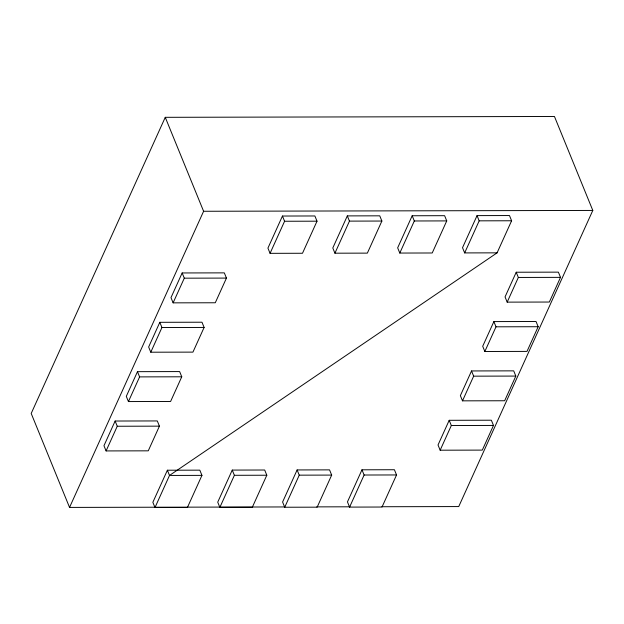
<?xml version="1.0" encoding="UTF-8"?>
<svg xmlns="http://www.w3.org/2000/svg" width="624" height="624" viewBox="0 0 624 624"><rect width="100%" height="100%" fill="white"/><g stroke="black" fill="none" stroke-linecap="round" stroke-linejoin="round"><path stroke-width="0.94" d="M381.872 506.735L458.741 506.571L592.8 210.436L554.455 116.477L165.259 117.32L31.2 413.455L69.545 507.413L284.575 506.945M69.545 507.413L203.603 211.271L165.259 117.32M115.128 421.028L103.958 445.708L106.088 450.926L148.255 450.832L159.424 426.153L157.295 420.935L115.128 421.028L117.257 426.247L106.088 450.926M137.475 371.67L126.298 396.349L128.427 401.567L170.594 401.474L181.763 376.795L179.634 371.576L137.475 371.67L139.604 376.888L128.427 401.567M159.814 322.312L148.645 346.991L150.774 352.209L192.941 352.123L204.11 327.444L201.981 322.218L159.814 322.312L161.944 327.53L150.774 352.209M182.161 272.953L170.984 297.632L173.113 302.851L215.28 302.765L226.45 278.086L224.32 272.867L182.161 272.953L184.291 278.179L173.113 302.851M167.38 470.223L152.857 502.304L154.994 507.523L187.426 507.452L201.95 475.371L199.813 470.153L167.38 470.223L169.51 475.441L154.994 507.523M282.446 216.037L267.93 248.118L270.059 253.336L302.492 253.266L317.015 221.185L314.886 215.966L282.446 216.037L284.583 221.255L270.059 253.336M232.253 470.083L217.729 502.164L219.859 507.382L252.291 507.312L266.815 475.231L264.685 470.012L232.253 470.083L234.382 475.301L219.859 507.382M347.318 215.896L332.795 247.978L334.924 253.196L367.357 253.126L381.88 221.044L379.751 215.826L347.318 215.896L349.448 221.114L334.924 253.196M297.118 469.942L282.594 502.024L284.723 507.242L317.156 507.172L331.679 475.09L329.55 469.872L297.118 469.942L299.247 475.16L284.723 507.242M412.183 215.756L397.66 247.837L399.789 253.055L432.221 252.985L446.745 220.904L444.616 215.686L412.183 215.756L414.313 220.974L399.789 253.055M361.982 469.802L347.459 501.883L349.588 507.101L382.021 507.031L396.544 474.95L394.415 469.732L361.982 469.802L364.112 475.02L349.588 507.101M477.048 215.615L462.524 247.697L464.654 252.915L497.086 252.845L511.61 220.763L509.48 215.545L477.048 215.615L479.177 220.834L464.654 252.915M449.194 420.303L438.025 444.982L440.154 450.2L482.313 450.107L493.483 425.435L491.353 420.209L449.194 420.303L451.324 425.521L440.154 450.2M471.533 370.945L460.364 395.624L462.493 400.842L504.66 400.756L515.83 376.077L513.7 370.859L471.533 370.945L473.663 376.163L462.493 400.842M493.88 321.594L482.703 346.265L484.84 351.491L526.999 351.398L538.169 326.719L536.039 321.5L493.88 321.594L496.01 326.812L484.84 351.491M516.22 272.236L505.05 296.915L507.179 302.133L549.346 302.039L560.516 277.36L558.386 272.142L516.22 272.236L518.349 277.454L507.179 302.133M497.086 252.845L169.51 475.441L201.95 475.371M203.603 211.271L592.8 210.436M284.583 221.255L317.015 221.185M349.448 221.114L381.88 221.044M414.313 220.974L446.745 220.904M479.177 220.834L511.61 220.763M184.291 278.179L226.45 278.086M518.349 277.454L560.516 277.36M161.944 327.53L204.11 327.444M496.01 326.812L538.169 326.719M139.604 376.888L181.763 376.795M473.663 376.163L515.83 376.077M117.257 426.247L159.424 426.153M451.324 425.521L493.483 425.435M234.382 475.301L266.815 475.231M299.247 475.16L331.679 475.09M364.112 475.02L396.544 474.95M316.688 506.875L349.768 506.805"/></g></svg>
